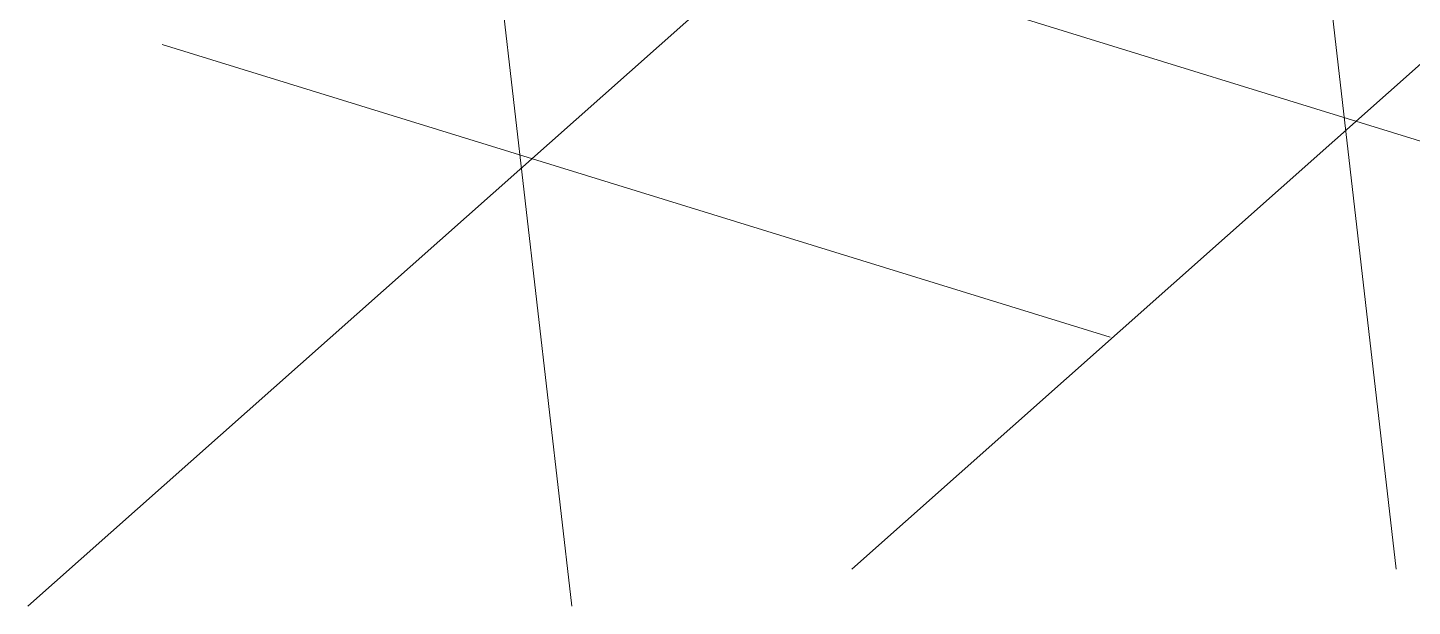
# Model space of a CAD drawing. Header units: metres. Extents: x -54 to 264, y -14 to 31.
# Drawn here: x 29.0139 to 29.3789, y -0.1745 to -0.0219 of the extents above; entities that cross this region are included whole.
import ezdxf

# ---------------------------------------------------------------- set-up
doc = ezdxf.new("R2010")
doc.units = ezdxf.units.M
doc.header["$LTSCALE"] = 0.001
doc.layers.get('0').update_dxf_attribs({"lineweight": 13, "true_color": 0x000000})
doc.layers.add('JACH-ArqPaisaje-Vegetación', color=7, linetype='Continuous', lineweight=13, true_color=0x999999)

# ---------------------------------------------------------------- blocks, each defined once
blk = doc.blocks.new('A$C65703694')
at = {"linetype": 'ByBlock'}
for p, q in [((0.77028, 0.08668), (0.77982, 0.0038)), ((0.68632, 0.08288), (0.69586, 0)), ((0.80962, 0.07953), (0.72439, 0.0038)), ((0.72566, 0.07573), (0.64043, 0)), ((0.73809, 0.06104), (0.83465, 0.03123)), ((0.65414, 0.05724), (0.7507, 0.02743))]:
    blk.add_line(p, q, dxfattribs=at)

msp = doc.modelspace()

# ---------------------------------------------------------------- block references
at = {"layer": 'JACH-ArqPaisaje-Vegetación', "xscale": 2.588105433034502, "yscale": 2.588105433034502, "zscale": 2.588105433034502}
msp.add_blockref('A$C65703694', (27.3564, -0.17451), dxfattribs=at)

doc.saveas('drawing.dxf')
